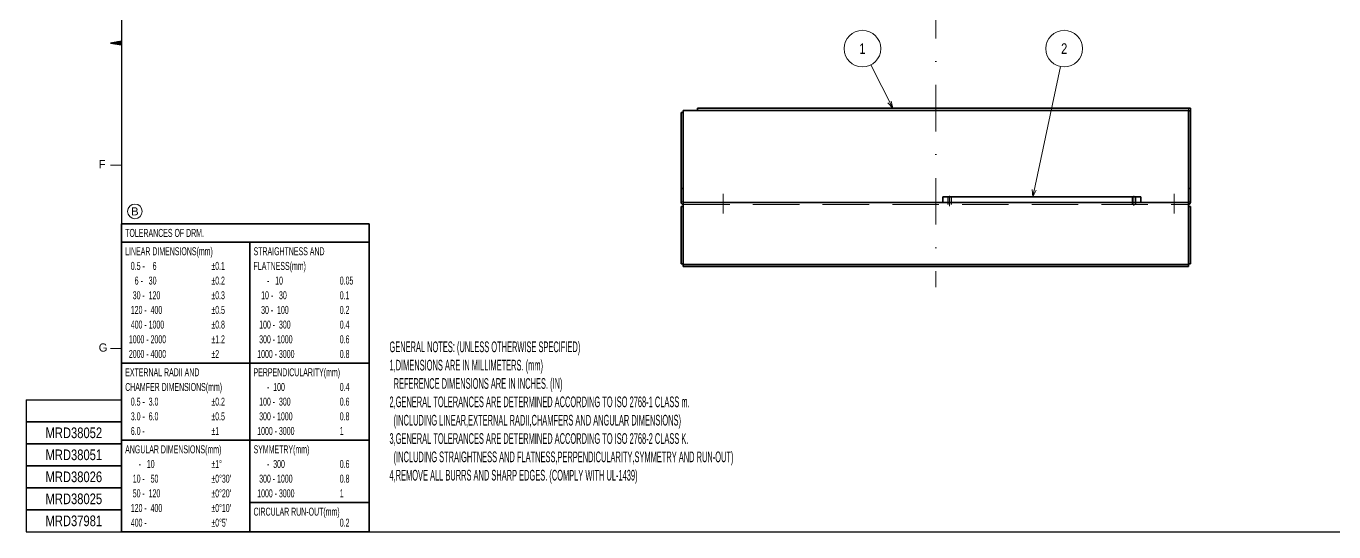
# Model space of a CAD drawing. Header units: millimetres. Extents: x 7 to 587, y 2 to 418.
# Drawn here: x 7 to 363.5, y 10 to 147.9 of the extents above; entities that cross this region are included whole.
import ezdxf
from ezdxf.enums import TextEntityAlignment as Align

# ---------------------------------------------------------------- set-up
doc = ezdxf.new("R2010")
doc.units = ezdxf.units.MM
doc.linetypes.add('DASHDOT', pattern=[25.3, 12.7, -6.3, 0, -6.3])
doc.linetypes.add('DASHED', pattern=[19, 12.7, -6.3])
for name, color, linetype in [('GR1_04', 7, 'Continuous'), ('GR1_06', 7, 'Continuous'), ('GR1_15', 7, 'Continuous'), ('図面枠C7M', 7, 'Continuous'), ('表題、部品表_Layer1', 7, 'Continuous')]:
    doc.layers.add(name, color=color, linetype=linetype)
doc.styles.add('HG丸ｺﾞｼｯｸM-PRO', font='')
doc.styles.get('HG丸ｺﾞｼｯｸM-PRO').set_extended_font_data('HG丸ｺﾞｼｯｸM-PRO')

# ---------------------------------------------------------------- blocks, each defined once
blk = doc.blocks.new('BLKF024')
at = {"layer": '図面枠C7M', "color": 3, "linetype": 'Continuous', "lineweight": 35}
for p, q in [((30.067393, 143.236108), (30.09438, 143.263095)), ((30.188706, 143.216), (30.264271, 143.291564)), ((30.310019, 143.195891), (30.434161, 143.320033)), ((30.431331, 143.175782), (30.604052, 143.348503)), ((30.552644, 143.155673), (30.773942, 143.376972)), ((30.673956, 143.135565), (30.943833, 143.405441)), ((30.795269, 143.115456), (31.113723, 143.43391)), ((30.916582, 143.095347), (31.283614, 143.462379)), ((31.037894, 143.075238), (31.453504, 143.490848)), ((31.159207, 143.05513), (31.623395, 143.519317)), ((31.280519, 143.035021), (31.793285, 143.547787)), ((31.401832, 143.014912), (31.963176, 143.576256)), ((31.523145, 142.994803), (32.133066, 143.604725)), ((31.644457, 142.974695), (32.302957, 143.633194)), ((31.76577, 142.954586), (32.472847, 143.661663)), ((31.887082, 142.934477), (32.642738, 143.690132)), ((32.008395, 142.914368), (32.812628, 143.718601)), ((32.129708, 142.894259), (32.982519, 143.747071)), ((32.25102, 142.874151), (33, 143.62313)), ((32.372333, 142.854042), (33, 143.481709)), ((32.493645, 142.833933), (33, 143.340288)), ((32.614958, 142.813824), (33, 143.198866)), ((32.736271, 142.793716), (33, 143.057445)), ((32.857583, 142.773607), (33, 142.916024)), ((32.978896, 142.753498), (33, 142.774602))]:
    blk.add_line(p, q, dxfattribs=at)
blk = doc.blocks.new('BLKF023')
at = {"layer": '図面枠C7M', "color": 2, "linetype": 'Continuous', "lineweight": 25}
for p, q in [((33, 410), (33, 10)), ((7, 46), (7, 10)), ((7, 46), (33, 46)), ((7, 10), (587, 10))]:
    blk.add_line(p, q, dxfattribs=at)
at = {"layer": '図面枠C7M', "color": 3, "linetype": 'Continuous', "lineweight": 35}
for p, q in [((33, 143.75), (30, 143.25)), ((30, 143.25), (33, 142.75)), ((7, 40), (33, 40)), ((7, 34), (33, 34)), ((7, 28), (33, 28)), ((7, 22), (33, 22)), ((7, 16), (33, 16))]:
    blk.add_line(p, q, dxfattribs=at)
at = {"layer": '図面枠C7M', "color": 4, "linetype": 'Continuous', "lineweight": 13}
for p, q in [((30, 110), (33, 110)), ((30, 60), (33, 60))]:
    blk.add_line(p, q, dxfattribs=at)
at = {"layer": '図面枠C7M', "color": 3, "linetype": 'Continuous', "lineweight": 35}
blk.add_blockref('BLKF024', (0, 0), dxfattribs=at)
at = {"layer": '図面枠C7M', "color": 4, "linetype": 'Continuous', "lineweight": 13, "style": 'HG丸ｺﾞｼｯｸM-PRO'}
for s, width, p in [('F', 0.998986, (26.79, 108.45)), ('G', 1.003714, (26.79, 58.45))]:
    blk.add_text(s, height=2.25, dxfattribs=dict(at, width=width)).set_placement(p, align=Align.BOTTOM_LEFT)
blk = doc.blocks.new('BLKF033')
at = {"layer": 'GR1_04', "color": 3, "linetype": 'Continuous', "lineweight": 35}
for p, q in [((186.15, 124.92), (186.15, 124.37)), ((186.15, 124.92), (190, 124.92)), ((190, 125.49), (324.42, 125.49)), ((190, 124.92), (190, 125.49)), ((190, 124.92), (323.85, 124.92)), ((323.85, 124.92), (324.42, 124.92)), ((323.85, 124.92), (323.85, 124.74)), ((324.42, 124.92), (324.42, 125.49)), ((185.57, 99.82), (185.57, 124.37)), ((185.57, 124.37), (186.15, 124.37)), ((186.15, 124.37), (186.15, 99.99)), ((323.85, 124.74), (324.42, 124.74)), ((323.85, 124.74), (323.85, 99.99)), ((324.42, 99.82), (324.42, 124.74)), ((185.57, 103.62), (186.15, 103.62)), ((323.85, 103.62), (324.42, 103.62)), ((186.15, 99.99), (186.15, 99.24)), ((323.85, 99.99), (323.85, 99.24)), ((185.57, 98.69), (186.15, 98.69)), ((185.57, 98.69), (185.57, 83.07)), ((186.15, 99.82), (323.85, 99.82)), ((186.15, 98.69), (186.15, 99.24)), ((186.15, 83.07), (186.15, 98.69)), ((323.85, 98.69), (323.85, 99.24)), ((323.85, 83.07), (323.85, 98.69)), ((323.85, 98.69), (324.42, 98.69)), ((324.42, 98.69), (324.42, 83.07)), ((185.57, 83.07), (186.15, 83.07)), ((186.15, 82.32), (186.15, 83.07)), ((186.15, 82.89), (323.85, 82.89)), ((186.15, 82.32), (323.85, 82.32)), ((323.85, 82.32), (323.85, 83.07)), ((323.85, 83.07), (324.42, 83.07))]:
    blk.add_line(p, q, dxfattribs=at)
at = {"layer": 'GR1_04', "color": 4, "linetype": 'DASHED', "lineweight": 13}
for p, q in [((323.85, 125.49), (323.85, 124.92)), ((185.57, 99.99), (186.15, 99.99)), ((323.85, 99.99), (324.42, 99.99)), ((186.15, 99.24), (323.85, 99.24))]:
    blk.add_line(p, q, dxfattribs=at)
at = {"layer": 'GR1_04', "color": 4, "linetype": 'DASHDOT', "lineweight": 13}
for p, q in [((197.02, 96.79), (197.02, 102.14)), ((320, 96.79), (320, 102.14))]:
    blk.add_line(p, q, dxfattribs=at)
at = {"layer": 'GR1_04', "color": 3, "linetype": 'Continuous', "lineweight": 35}
for centre, start, end in [((186.15, 99.82), 180, 270), ((323.85, 99.82), 270, 0)]:
    blk.add_arc(centre, 0.575, start, end, dxfattribs=at)
blk = doc.blocks.new('BLKF039')
at = {"layer": 'GR1_06', "color": 3, "linetype": 'Continuous', "lineweight": 35}
for p, q in [((310.87, 101.32), (256.88, 101.32)), ((256.88, 101.32), (256.88, 99.82)), ((310.87, 101.32), (310.87, 99.82)), ((256.88, 99.82), (310.87, 99.82))]:
    blk.add_line(p, q, dxfattribs=at)
blk = doc.blocks.new('BLKF040')
at = {"layer": 'GR1_06', "color": 4, "linetype": 'DASHED', "lineweight": 13}
for p, q in [((258.25, 101.32), (258.25, 99.24)), ((258.35, 101.32), (258.35, 99.24)), ((259.15, 101.32), (259.15, 99.24)), ((259.25, 101.32), (259.25, 99.24))]:
    blk.add_line(p, q, dxfattribs=at)
blk = doc.blocks.new('BLKF041')
at = {"layer": 'GR1_06', "color": 4, "linetype": 'DASHED', "lineweight": 13}
for p, q in [((308.5, 101.32), (308.5, 99.24)), ((308.6, 101.32), (308.6, 99.24)), ((309.4, 101.32), (309.4, 99.24)), ((309.5, 101.32), (309.5, 99.24))]:
    blk.add_line(p, q, dxfattribs=at)
blk = doc.blocks.new('BLKF038')
at = {"layer": 'GR1_06', "color": 4, "linetype": 'DASHDOT', "lineweight": 13}
for p, q in [((258.75, 101.65), (258.75, 98.82)), ((309, 101.65), (309, 98.85))]:
    blk.add_line(p, q, dxfattribs=at)
at = {"layer": 'GR1_06', "color": 3, "linetype": 'Continuous', "lineweight": 35}
blk.add_blockref('BLKF039', (0, 0), dxfattribs=at)
at = {"layer": 'GR1_06', "color": 4, "linetype": 'DASHED', "lineweight": 13}
for name in ['BLKF040', 'BLKF041']:
    blk.add_blockref(name, (0, 0), dxfattribs=at)
blk = doc.blocks.new('FXTIP_ARROW_S')
at = {"color": 0, "linetype": 'Continuous', "lineweight": -2}
for q in [(-1, 0), (-0.97, 0.26), (-0.97, -0.26)]:
    blk.add_line((0, 0), q, dxfattribs=at)
blk = doc.blocks.new('BLKF067')
at = {"layer": '図面枠C7M', "color": 3, "linetype": 'Continuous', "lineweight": 35}
for p, q in [((33, 94), (100.5, 94)), ((33, 94), (33, 10)), ((100.5, 10), (100.5, 94)), ((33, 89), (100.5, 89)), ((68, 10), (68, 89)), ((33, 56), (68, 56)), ((68, 56), (100.5, 56)), ((33, 35), (68, 35)), ((68, 35), (100.5, 35)), ((68, 18), (100.5, 18)), ((33, 10), (100.5, 10))]:
    blk.add_line(p, q, dxfattribs=at)
at = {"layer": '図面枠C7M', "color": 4, "linetype": 'Continuous', "lineweight": 13, "style": 'HG丸ｺﾞｼｯｸM-PRO'}
for s, height, width, p in [('TOLERANCES OF DRM.', 2.1818, 0.522208, (34, 91.5)), ('LINEAR DIMENSIONS(mm)', 2.1818, 0.521664, (34, 86.5)), ('STRAIGHTNESS AND', 2.1818, 0.521949, (69, 86.5)), (' 0.5 -    6', 2.1818, 0.524049, (35, 82.5)), ('±0.1', 2.182, 0.52198, (57.5, 82.5)), ('FLATNESS(mm)', 2.1818, 0.521994, (69, 82.5)), ('   6 -   30', 2.1818, 0.52397, (35, 78.5)), ('±0.2', 2.182, 0.52198, (57.5, 78.5)), ('     -   10', 2.1818, 0.524651, (70, 78.5)), ('0.05', 2.182, 0.52205, (92.5, 78.5)), ('  30 -  120', 2.1818, 0.522893, (35, 74.5)), ('±0.3', 2.182, 0.52198, (57.5, 74.5)), ('  10 -   30', 2.1818, 0.523391, (70, 74.5)), ('0.1', 2.182, 0.522424, (92.5, 74.5)), (' 120 -  400', 2.1818, 0.52246, (35, 70.5)), ('±0.5', 2.182, 0.52198, (57.5, 70.5)), ('  30 -  100', 2.1818, 0.522893, (70, 70.5)), ('0.2', 2.182, 0.522424, (92.5, 70.5)), (' 400 - 1000', 2.1818, 0.52208, (35, 66.5)), ('±0.8', 2.182, 0.52198, (57.5, 66.5)), (' 100 -  300', 2.1818, 0.52246, (70, 66.5)), ('0.4', 2.182, 0.522424, (92.5, 66.5)), ('1000 - 2000', 2.1818, 0.521744, (35, 62.5)), ('±1.2', 2.182, 0.52198, (57.5, 62.5)), (' 300 - 1000', 2.1818, 0.52208, (70, 62.5)), ('0.6', 2.182, 0.522424, (92.5, 62.5)), ('2000 - 4000', 2.1818, 0.521744, (35, 58.5)), ('±2', 2.182, 0.521216, (57.5, 58.5)), ('1000 - 3000', 2.1818, 0.521744, (70, 58.5)), ('0.8', 2.182, 0.522424, (92.5, 58.5)), ('EXTERNAL RADII AND', 2.1818, 0.522426, (34, 53.5)), ('PERPENDICULARITY(mm)', 2.1818, 0.521822, (69, 53.5)), ('CHAMFER DIMENSIONS(mm)', 2.1818, 0.521615, (34, 49.5)), ('     -  100', 2.1818, 0.52397, (70, 49.5)), ('0.4', 2.182, 0.522424, (92.5, 49.5)), (' 0.5 -  3.0', 2.1818, 0.523514, (35, 45.5)), ('±0.2', 2.182, 0.52198, (57.5, 45.5)), (' 100 -  300', 2.1818, 0.52246, (70, 45.5)), ('0.6', 2.182, 0.522424, (92.5, 45.5)), (' 3.0 -  6.0', 2.1818, 0.523514, (35, 41.5)), ('±0.5', 2.182, 0.52198, (57.5, 41.5)), (' 300 - 1000', 2.1818, 0.52208, (70, 41.5)), ('0.8', 2.182, 0.522424, (92.5, 41.5)), (' 6.0 -', 2.182, 0.523279, (35, 37.5)), ('±1', 2.182, 0.521216, (57.5, 37.5)), ('1000 - 3000', 2.1818, 0.521744, (70, 37.5)), ('1', 2.18, 0.521199, (92.5, 37.5)), ('ANGULAR DIMENSIONS(mm)', 2.1818, 0.521887, (34, 32.5)), ('SYMMETRY(mm)', 2.1818, 0.521222, (69, 32.5)), ('     -   10', 2.1818, 0.524651, (35, 28.5)), ('±1°', 2.182, 0.52122, (57.5, 28.5)), ('     -  300', 2.1818, 0.52397, (70, 28.5)), ('0.6', 2.182, 0.522424, (92.5, 28.5)), ('  10 -   50', 2.1818, 0.523391, (35, 24.5)), ("±0°30'", 2.182, 0.521679, (57.5, 24.5)), (' 300 - 1000', 2.1818, 0.52208, (70, 24.5)), ('0.8', 2.182, 0.522424, (92.5, 24.5)), ('  50 -  120', 2.1818, 0.522893, (35, 20.5)), ("±0°20'", 2.182, 0.521679, (57.5, 20.5)), ('1000 - 3000', 2.1818, 0.521744, (70, 20.5)), ('1', 2.18, 0.521199, (92.5, 20.5)), (' 120 -  400', 2.1818, 0.52246, (35, 16.5)), ("±0°10'", 2.182, 0.521679, (57.5, 16.5)), ('CIRCULAR RUN-OUT(mm)', 2.1818, 0.521639, (69, 15.5)), (' 400 -', 2.182, 0.52234, (35, 12.5)), ("±0°5'", 2.182, 0.521776, (57.5, 12.5)), ('0.2', 2.182, 0.522424, (92.5, 12.5))]:
    blk.add_text(s, height=height, dxfattribs=dict(at, width=width)).set_placement(p, align=Align.MIDDLE_LEFT)
blk = doc.blocks.new('BLKF068')
at = {"layer": '表題、部品表_Layer1', "color": 4, "linetype": 'Continuous', "lineweight": 13}
blk.add_circle((36.64, 97.37), 2, dxfattribs=at)
at = {"layer": '表題、部品表_Layer1', "color": 4, "linetype": 'Continuous', "lineweight": 13, "style": 'HG丸ｺﾞｼｯｸM-PRO', "width": 1.04272}
blk.add_text('B', height=2.18, dxfattribs=at).set_placement((36.64, 97.37), align=Align.MIDDLE_CENTER)

msp = doc.modelspace()

# ---------------------------------------------------------------- linework, layer by layer
at = {"layer": 'GR1_04', "color": 4, "linetype": 'DASHDOT', "lineweight": 13}
msp.add_line((255, 157.25), (255, 76.74), dxfattribs=at)
at = {"layer": 'GR1_15', "color": 4, "linetype": 'Continuous', "lineweight": 13}
for p, q in [((243.25, 125.49), (237.26, 137.28)), ((281.41, 101.32), (288.96, 136.85))]:
    msp.add_line(p, q, dxfattribs=at)
for centre in [(235, 141.74), (290, 141.74)]:
    msp.add_circle(centre, 5, dxfattribs=at)

# ---------------------------------------------------------------- block references
at = {"layer": 'GR1_04', "color": 3, "linetype": 'Continuous', "lineweight": 35}
msp.add_blockref('BLKF033', (0, 0), dxfattribs=at)
at = {"layer": 'GR1_06', "color": 4, "linetype": 'DASHED', "lineweight": 13}
msp.add_blockref('BLKF038', (0, 0), dxfattribs=at)
at = {"layer": 'GR1_15', "color": 4, "linetype": 'Continuous', "lineweight": 13, "xscale": 2, "yscale": 2}
for p, rotation in [((243.25, 125.49), 296.9218158793932), ((281.41, 101.32), 257.9967848498823)]:
    msp.add_blockref('FXTIP_ARROW_S', p, dxfattribs=dict(at, rotation=rotation))
at = {"layer": '図面枠C7M', "color": 4, "linetype": 'Continuous', "lineweight": 13}
for name in ['BLKF023', 'BLKF067']:
    msp.add_blockref(name, (0, 0), dxfattribs=at)
at = {"layer": '表題、部品表_Layer1', "color": 4, "linetype": 'Continuous', "lineweight": 13}
msp.add_blockref('BLKF068', (0, 0), dxfattribs=at)

# ---------------------------------------------------------------- texts
at = {"layer": 'GR1_15', "color": 3, "linetype": 'Continuous', "lineweight": 35, "style": 'HG丸ｺﾞｼｯｸM-PRO', "width": 0.784542}
for s, p in [('1', (235, 141.74)), ('2', (290, 141.74))]:
    msp.add_text(s, height=2.91, rotation=0, dxfattribs=at).set_placement(p, align=Align.MIDDLE_CENTER)
at = {"layer": '図面枠C7M', "color": 3, "linetype": 'Continuous', "lineweight": 35, "style": 'HG丸ｺﾞｼｯｸM-PRO'}
for s, width, p in [('GENERAL NOTES: (UNLESS OTHERWISE SPECIFIED)', 0.52211, (106.05, 61.9)), ('1,DIMENSIONS ARE IN MILLIMETERS. (mm)', 0.522052, (106.05, 56.9)), ('  REFERENCE DIMENSIONS ARE IN INCHES. (IN)', 0.522009, (106.05, 51.9)), ('2,GENERAL TOLERANCES ARE DETERMINED ACCORDING TO ISO 2768-1 CLASS m.', 0.522186, (106.05, 46.9)), ('  (INCLUDING LINEAR,EXTERNAL RADII,CHAMFERS AND ANGULAR DIMENSIONS)', 0.522355, (106.05, 41.9)), ('3,GENERAL TOLERANCES ARE DETERMINED ACCORDING TO ISO 2768-2 CLASS K.', 0.52223, (106.05, 36.9)), ('  (INCLUDING STRAIGHTNESS AND FLATNESS,PERPENDICULARITY,SYMMETRY AND RUN-OUT)', 0.522087, (106.05, 31.9)), ('4,REMOVE ALL BURRS AND SHARP EDGES. (COMPLY WITH UL-1439)', 0.52235, (106.05, 26.9))]:
    msp.add_text(s, height=2.9091, dxfattribs=dict(at, width=width)).set_placement(p, align=Align.TOP_LEFT)
at = {"layer": '図面枠C7M', "color": 3, "linetype": 'Continuous', "lineweight": 35, "style": 'HG丸ｺﾞｼｯｸM-PRO', "width": 0.783793}
for s, p in [('MRD38052', (20, 37)), ('MRD38051', (20, 31)), ('MRD38026', (20, 25)), ('MRD38025', (20, 19)), ('MRD37981', (20, 13))]:
    msp.add_text(s, height=2.909, dxfattribs=at).set_placement(p, align=Align.MIDDLE_CENTER)

doc.saveas('drawing.dxf')
